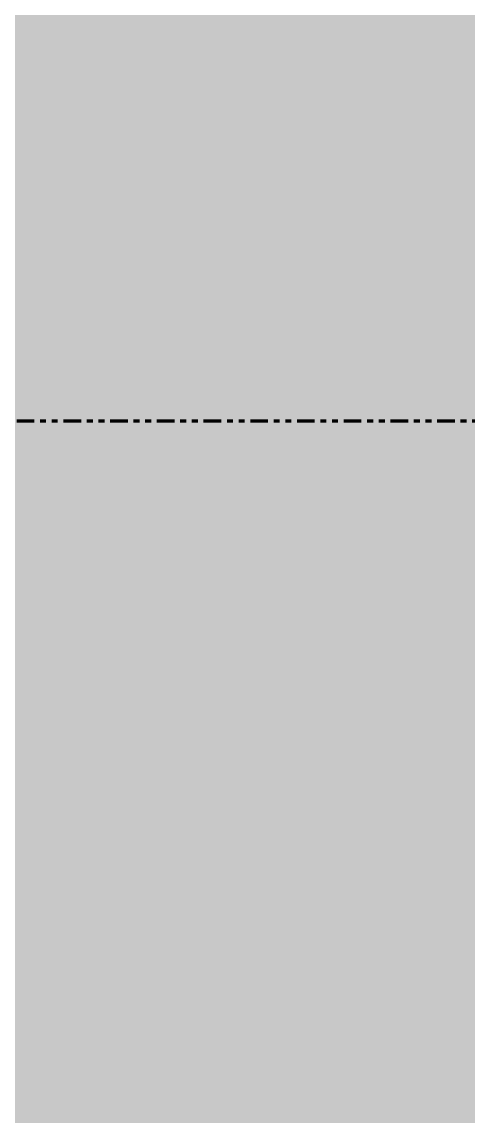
# Model space of a CAD drawing. Header units: inches. Extents: x -4501 to -113, y 9396 to 12816.
# Drawn here: x -2586.42 to -2576.86, y 12073.71 to 12097.13 of the extents above; entities that cross this region are included whole.
import ezdxf

# ---------------------------------------------------------------- set-up
doc = ezdxf.new("R2010")
doc.units = ezdxf.units.IN
doc.header["$MEASUREMENT"] = 0
doc.linetypes.add('Double Dash 3_8_', pattern=[1, 0.375, -0.125, 0.125, -0.125, 0.125, -0.125])
doc.layers.add('A-AREA-PATT-2', color=7, linetype='Continuous', lineweight=9, transparency=0.9)
for name, color, linetype, lineweight in [('A-DOOR', 31, 'Continuous', 9), ('A-FLOR-5', 192, 'Continuous', 5), ('C-PROP-LINE', 91, 'Double Dash 3_8_', 70)]:
    doc.layers.add(name, color=color, linetype=linetype, lineweight=lineweight)

# ---------------------------------------------------------------- blocks, each defined once
blk = doc.blocks.new('Door-Passage-Single-Full_Lite - 1-1770590-FLOOR PLAN - 1ST FLOOR')
at = {"layer": 'A-DOOR'}
blk.add_arc((18, 3.5625), 36, 90, 180, dxfattribs=at)
blk = doc.blocks.new('Family - ___-1754402-FLOOR PLAN - 1ST FLOOR')
at = {"layer": 'C-PROP-LINE'}
blk.add_line((-3834.525, 12088.589), (-614.541, 12088.589), dxfattribs=at)

msp = doc.modelspace()

# ---------------------------------------------------------------- hatches: boundary and pattern name
at = {"layer": 'A-AREA-PATT-2'}
h = msp.add_hatch(color=256, dxfattribs=at)
h.paths.add_polyline_path([(-2582.5987, 11856.4019), (-2582.5987, 11857.6519), (-2583.2237, 11857.6519), (-2583.2237, 11859.5269), (-2582.5987, 11859.5269), (-2582.5987, 11861.4644), (-2580.5987, 11861.4644), (-2580.5987, 11862.4644), (-2455.0487, 11862.4644), (-2455.0487, 12076.4644), (-2551.9987, 12076.4644), (-2551.9987, 12002.6519), (-2505.1612, 12002.6519), (-2505.1612, 11959.7759), (-2523.0045, 11951.4555), (-2526.4068, 11937.4559), (-2535.9157, 11957.8479), (-2539.318, 11943.8483), (-2551.9987, 11937.9352), (-2551.9987, 11910.4644), (-2564.1237, 11910.4644), (-2564.1237, 12079.9644), (-2572.8612, 12079.9644), (-2572.8612, 12081.8394), (-2574.8612, 12081.8394), (-2574.8612, 12083.7769), (-2575.4862, 12083.7769), (-2575.4862, 12084.2769), (-2610.2362, 12084.2769), (-2610.2362, 12083.7769), (-2610.8612, 12083.7769), (-2610.8612, 12081.8394), (-2612.8612, 12081.8394), (-2612.8612, 12079.9644), (-2621.5987, 12079.9644), (-2621.5987, 11862.4644), (-2620.5987, 11862.4644), (-2620.5987, 11861.4644), (-2618.5987, 11861.4644), (-2618.5987, 11859.5269), (-2617.9737, 11859.5269), (-2617.9737, 11857.6519), (-2618.5987, 11857.6519), (-2618.5987, 11856.4019), (-2583.2237, 11856.4019)], flags=0)
h.paths.add_polyline_path([(-2617.9737, 11861.4644), (-2618.5987, 11861.4644), (-2618.5987, 11897.4644), (-2616.8487, 11897.4644), (-2616.8487, 11861.4644), (-2617.5823, 11861.4644)], flags=0)
at = {"layer": 'A-FLOR-5'}
h = msp.add_hatch(color=256, dxfattribs=at)
h.paths.add_polyline_path([(-2613.9237, 10011.0894), (-2612.1737, 10011.0894), (-2612.1737, 10010.8394), (-2575.9237, 10010.8394), (-2575.9237, 10011.0894), (-2577.9237, 10011.0894), (-2577.9237, 10013.0269), (-2578.5487, 10013.0269), (-2578.5487, 10014.4019), (-2613.2987, 10014.4019), (-2613.2987, 10013.0269), (-2613.9237, 10013.0269), (-2613.9237, 10011.5877)], flags=0)
h.paths.add_polyline_path([(-2615.9237, 10010.8394), (-2613.9237, 10010.8394), (-2613.9237, 10011.0894), (-2615.9237, 10011.0894)], flags=0)
h.paths.add_polyline_path([(-3826.7237, 10703.7894), (-3826.4112, 10703.7894), (-3826.4112, 10895.7894), (-3826.7237, 10895.7894), (-3826.7237, 10858.391), (-3826.7237, 10858.3871), (-3826.7237, 10705.7933), (-3826.7237, 10705.7894), (-3826.7237, 10703.8473)], flags=0)
h.paths.add_polyline_path([(-3962.3687, 11241.0344), (-3890.1737, 11241.0344), (-3890.1737, 11241.3894), (-3962.7237, 11241.3894), (-3962.7237, 11241.0344)], flags=0)
h.paths.add_polyline_path([(-2574.8612, 12087.5894), (-2576.6112, 12087.5894), (-2576.6112, 12123.5894), (-2574.8612, 12123.5894), (-2574.8612, 12087.8303)], flags=0)
h.paths.add_polyline_path([(-2583.6377, 12084.2769), (-2575.4862, 12084.2769), (-2575.4862, 12085.6519), (-2574.8612, 12085.6519), (-2574.8612, 12087.5894), (-2572.8612, 12087.5894), (-2572.8612, 12088.5894), (-2569.4987, 12088.5894), (-2569.4987, 12091.0894), (-2561.4987, 12091.0894), (-2561.4987, 12088.5894), (-2561.1237, 12088.5894), (-2561.1237, 12143.6019), (-2637.9237, 12143.6019), (-2637.9237, 12088.5894), (-2612.8612, 12088.5894), (-2612.7822, 12087.5894), (-2610.8612, 12087.5894), (-2610.8612, 12085.6519), (-2610.2362, 12085.6519), (-2610.2362, 12084.2769)], flags=0)

# ---------------------------------------------------------------- block references
at = {"layer": 'A-DOOR'}
msp.add_blockref('Door-Passage-Single-Full_Lite - 1-1770590-FLOOR PLAN - 1ST FLOOR', (-2592.8612, 12084.0269), dxfattribs=at)
at = {"layer": 'C-PROP-LINE'}
msp.add_blockref('Family - ___-1754402-FLOOR PLAN - 1ST FLOOR', (0, 0), dxfattribs=at)

doc.saveas('drawing.dxf')
